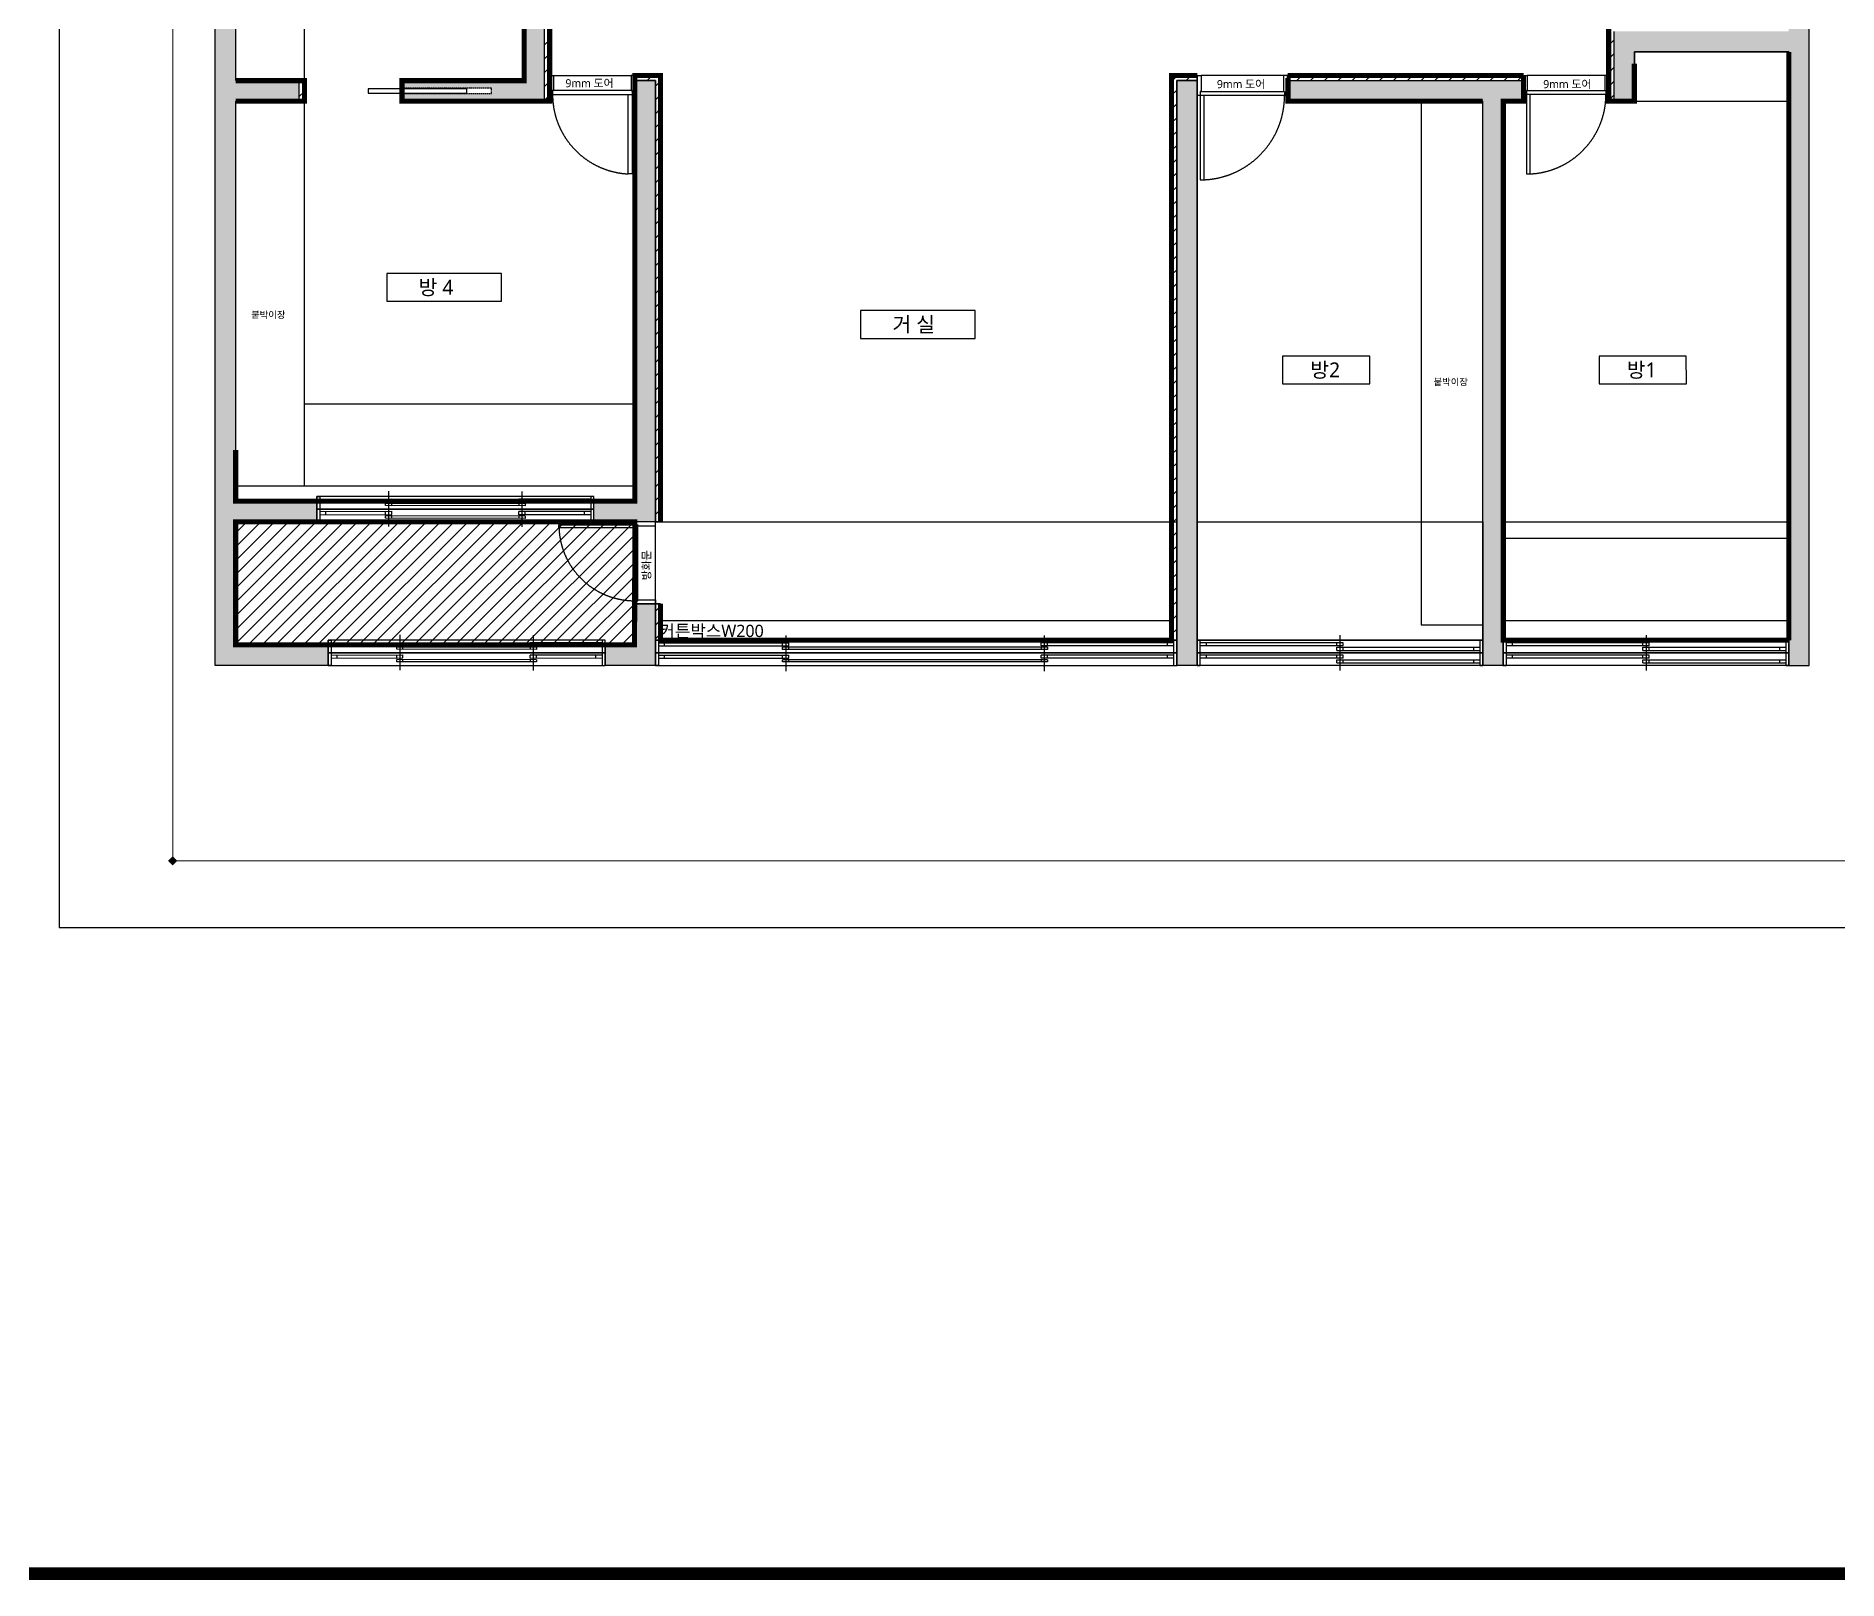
# Model space of a CAD drawing. Header units: millimetres. Extents: x 512 to 764439, y -71 to 559481.
# Drawn here: x 460805 to 478365, y 228146 to 243196 of the extents above; entities that cross this region are included whole.
import ezdxf

# ---------------------------------------------------------------- set-up
doc = ezdxf.new("R2010")
doc.units = ezdxf.units.MM
doc.header["$LTSCALE"] = 50
for name, pattern in [('ACAD_ISO04W100', [30, 24, -3, 0, -3]), ('DASHDOT', [1, 0.5, -0.25, 0, -0.25]), ('DASHED', [0.75, 0.5, -0.25]), ('HIDDEN', [0.375, 0.25, -0.125])]:
    doc.linetypes.add(name, pattern=pattern)
for name, color, linetype in [('#DOOR', 4, 'Continuous'), ('#TEXT', 7, 'Continuous'), ('#WIN', 4, 'Continuous'), ('#건축벽체_CON', 2, 'Continuous'), ('#목공', 124, 'Continuous'), ('.', 8, 'Continuous'), ('04.FUR.기성가구', 252, 'DASHED'), ('16.마감표기도', 7, 'Continuous'), ('_0', 7, 'Continuous'), ('fur', 6, 'Continuous'), ('목공', 124, 'Continuous')]:
    doc.layers.add(name, color=color, linetype=linetype)
doc.styles.add('맑은 고딕', font='malgun.ttf')

# ---------------------------------------------------------------- blocks, each defined once
blk = doc.blocks.new('DFDSF')
at = {"layer": '.', "ltscale": 2, "transparency": 33554559}
h = blk.add_hatch(color=8, dxfattribs=at)
h.dxf.hatch_style = 1
h.paths.add_polyline_path([(338341, 81981), (336641, 81981), (336641, 81781), (337741, 81781), (337741, 80281), (336886, 80281), (336886, 80081), (337741, 80081), (337741, 75921), (337281, 75921), (337281, 75721), (337941, 75721), (337941, 76011), (338391, 76011), (338391, 76058), (338391, 76211), (337941, 76211), (337941, 80081), (338341, 80081)])
h.paths.add_polyline_path([(338141, 80881), (337941, 80881), (337941, 81781), (338141, 81781)], flags=16)
h.paths.add_polyline_path([(338141, 80681), (338141, 80281), (337941, 80281), (337941, 80681)], flags=16)
h.paths.add_polyline_path([(339996, 80204), (339796, 80204), (339796, 80081), (339796, 78761), (339996, 78761)])
h.paths.add_polyline_path([(331166, 70151), (330766, 70151), (330766, 69951), (331366, 69951), (331366, 74251), (331166, 74251), (331166, 74056)])
h.paths.add_polyline_path([(336201, 78533), (336201, 79214), (335787, 79214), (335787, 78533)], flags=9)
h.paths.add_polyline_path([(333543, 77830), (334224, 77830), (334224, 78243), (333543, 78243)], flags=9)
h.paths.add_polyline_path([(337704, 74503), (337704, 75184), (337290, 75184), (337290, 74503)], flags=9)
h.paths.add_polyline_path([(331162, 74503), (331162, 75184), (330748, 75184), (330748, 74503)], flags=9)
h.paths.add_polyline_path([(336261, 76774), (336261, 77267), (335847, 77267), (335847, 76774)], flags=9)
h.paths.add_polyline_path([(334914, 79384), (334914, 79877), (334500, 79877), (334500, 79384)], flags=9)
h.paths.add_polyline_path([(329012, 71740), (329489, 71740), (329489, 72022), (329012, 72022)], flags=9)
h.paths.add_polyline_path([(336401, 79956), (336699, 79956), (336699, 80078), (336401, 80078)], flags=9)
h.paths.add_polyline_path([(338695, 81081), (339421, 81081), (339421, 81298), (338695, 81298)], flags=9)
h.paths.add_polyline_path([(336821, 78057), (337363, 78057), (337363, 78178), (336821, 78178)], flags=25)
h.paths.add_polyline_path([(332574, 80086), (332574, 80473), (332452, 80473), (332452, 80086)], flags=9)
h.paths.add_polyline_path([(332682, 81037), (332682, 81617), (332452, 81617), (332452, 81037)], flags=9)
h.paths.add_polyline_path([(327280, 75624), (328006, 75624), (328006, 75841), (327280, 75841)], flags=9)
h.paths.add_polyline_path([(334863, 79512), (336052, 79512), (336052, 79767), (334863, 79767)], flags=9)
h.paths.add_polyline_path([(329177, 70569), (329756, 70569), (329756, 70805), (329177, 70805)], flags=9)
h.paths.add_polyline_path([(333508, 69234), (334696, 69234), (334696, 69489), (333508, 69489)], flags=9)
h.paths.add_polyline_path([(340817, 69234), (342005, 69234), (342005, 69489), (340817, 69489)], flags=9)
h.paths.add_polyline_path([(333635, 79165), (333999, 79165), (333999, 79348), (333635, 79348)], flags=9)
h.paths.add_polyline_path([(333963, 80091), (334586, 80091), (334586, 80240), (333963, 80240)], flags=9)
h.paths.add_polyline_path([(334061, 75437), (335408, 75437), (335408, 75620), (334061, 75620)], flags=9)
h.paths.add_polyline_path([(331367, 68773), (332548, 68773), (332548, 69009), (331367, 69009)], flags=9)
h.paths.add_polyline_path([(334774, 77719), (335344, 77719), (335344, 78004), (334774, 78004)], flags=9)
h.paths.add_polyline_path([(335954, 79875), (336321, 79875), (336321, 80024), (335954, 80024)], flags=9)
h.paths.add_polyline_path([(333461, 76854), (333765, 76854), (333765, 77007), (333461, 77007)], flags=9)
h.paths.add_polyline_path([(333091, 76543), (333395, 76543), (333395, 76695), (333091, 76695)], flags=9)
h.paths.add_polyline_path([(332970, 79053), (333101, 79053), (333101, 79206), (332970, 79206)], flags=9)
h.paths.add_polyline_path([(332884, 77770), (333188, 77770), (333188, 77923), (332884, 77923)], flags=9)
h.paths.add_polyline_path([(332837, 78524), (333231, 78524), (333231, 78677), (332837, 78677)], flags=9)
h.paths.add_polyline_path([(329027, 69208), (329839, 69208), (329839, 69493), (329027, 69493)], flags=9)
h.paths.add_polyline_path([(333408, 81269), (334220, 81269), (334220, 81554), (333408, 81554)], flags=9)
h.paths.add_polyline_path([(336707, 80756), (336707, 81151), (336538, 81151), (336538, 80756)], flags=9)
h.paths.add_polyline_path([(336760, 81122), (336760, 81408), (336590, 81408), (336590, 81122)], flags=9)
h.paths.add_polyline_path([(328332, 78371), (328332, 78766), (328163, 78766), (328163, 78371)], flags=9)
h.paths.add_polyline_path([(328385, 78736), (328385, 79023), (328215, 79023), (328215, 78736)], flags=9)
h.paths.add_polyline_path([(338932, 71243), (339327, 71243), (339327, 71395), (338932, 71395)], flags=9)
h.paths.add_polyline_path([(341435, 74226), (341829, 74226), (341829, 74379), (341435, 74379)], flags=9)
h.paths.add_polyline_path([(337702, 71297), (338109, 71297), (338109, 71578), (337702, 71578)], flags=9)
h.paths.add_polyline_path([(340786, 71297), (341193, 71297), (341193, 71578), (340786, 71578)], flags=9)
h.paths.add_polyline_path([(330938, 77966), (331345, 77966), (331345, 78247), (330938, 78247)], flags=9)
h.paths.add_polyline_path([(333628, 71737), (334198, 71737), (334198, 72022), (333628, 72022)], flags=9)
h.paths.add_polyline_path([(327958, 69262), (328352, 69262), (328352, 69415), (327958, 69415)], flags=9)
h.paths.add_polyline_path([(327410, 71898), (327804, 71898), (327804, 72051), (327410, 72051)], flags=9)
h.paths.add_polyline_path([(327435, 74896), (327829, 74896), (327829, 75049), (327435, 75049)], flags=9)
h.paths.add_polyline_path([(327441, 77324), (327757, 77324), (327757, 77477), (327441, 77477)], flags=9)
h.paths.add_polyline_path([(327479, 76543), (327783, 76543), (327783, 76695), (327479, 76695)], flags=9)
h.paths.add_polyline_path([(341178, 75772), (341178, 75148), (341330, 75148), (341330, 75772)], flags=9)
h.paths.add_polyline_path([(341234, 75866), (341234, 76261), (341064, 76261), (341064, 75866)], flags=9)
h.paths.add_polyline_path([(341287, 76231), (341287, 76518), (341116, 76518), (341116, 76231)], flags=9)
h.paths.add_polyline_path([(339404, 77086), (339404, 77481), (339235, 77481), (339235, 77086)], flags=9)
h.paths.add_polyline_path([(339456, 77438), (339456, 77723), (339290, 77723), (339290, 77438)], flags=9)
h.paths.add_polyline_path([(328180, 78337), (328180, 77751), (328331, 77751), (328331, 78337)], flags=9)
h.paths.add_polyline_path([(338415, 77090), (339135, 77090), (339135, 77242), (338415, 77242)], flags=9)
h.paths.add_polyline_path([(338683, 77497), (338987, 77497), (338987, 77649), (338683, 77649)], flags=9)
h.paths.add_polyline_path([(340029, 76680), (340333, 76680), (340333, 76833), (340029, 76833)], flags=9)
h.paths.add_polyline_path([(338381, 78083), (339011, 78083), (339011, 78236), (338381, 78236)], flags=9)
h.paths.add_polyline_path([(338415, 79236), (339135, 79236), (339135, 79389), (338415, 79389)], flags=9)
h.paths.add_polyline_path([(327246, 80105), (327559, 80105), (327559, 80280), (327246, 80280)], flags=9)
h.paths.add_polyline_path([(327266, 79299), (327538, 79299), (327538, 79477), (327266, 79477)], flags=9)
h.paths.add_polyline_path([(342110, 76479), (342424, 76479), (342424, 76655), (342110, 76655)], flags=9)
h = blk.add_hatch(color=8, dxfattribs=at)
h.dxf.hatch_style = 1
h.paths.add_polyline_path([(335386, 80281), (334311, 80281), (334311, 79371), (334181, 79371), (334181, 79171), (334511, 79171), (334511, 80081), (335386, 80081)])
h.paths.add_polyline_path([(333191, 81981), (331741, 81981), (331741, 79171), (332461, 79171), (332461, 75701), (333331, 75701), (333331, 75901), (332671, 75901), (332671, 79171), (333331, 79171), (333331, 79371), (331941, 79371), (331941, 81781), (333191, 81781), (333191, 81859), (333191, 81859)])
h.paths.add_polyline_path([(331581, 75901), (329778, 75901), (329778, 76561), (329578, 76561), (329578, 75701), (330086, 75701), (330086, 74251), (328896, 74251), (328896, 74177), (329769, 74177), (329769, 74125), (328896, 74125), (328896, 74051), (330286, 74051), (330286, 75701), (331581, 75701)])
h.paths.add_polyline_path([(333963, 80091), (334586, 80091), (334586, 80240), (333963, 80240)], flags=9)
h = blk.add_hatch(color=8, dxfattribs=at)
h.dxf.hatch_style = 1
h.paths.add_polyline_path([(336646, 74251), (336446, 74251), (336446, 68796), (336446, 68796), (336446, 68674), (336446, 68674), (336446, 68551), (336646, 68551), (336646, 68674), (336646, 68796)])
h.paths.add_polyline_path([(333338, 69144), (333338, 69636), (332924, 69636), (332924, 69144)], flags=9)
h.paths.add_polyline_path([(329012, 71740), (329489, 71740), (329489, 72022), (329012, 72022)], flags=9)
h.paths.add_polyline_path([(336401, 79956), (336699, 79956), (336699, 80078), (336401, 80078)], flags=9)
h.paths.add_polyline_path([(338695, 81081), (339421, 81081), (339421, 81298), (338695, 81298)], flags=9)
h.paths.add_polyline_path([(336821, 78057), (337363, 78057), (337363, 78178), (336821, 78178)], flags=9)
h.paths.add_polyline_path([(332574, 80086), (332574, 80473), (332452, 80473), (332452, 80086)], flags=9)
h.paths.add_polyline_path([(332682, 81037), (332682, 81617), (332452, 81617), (332452, 81037)], flags=9)
h.paths.add_polyline_path([(327280, 75624), (328006, 75624), (328006, 75841), (327280, 75841)], flags=9)
h.paths.add_polyline_path([(334863, 79512), (336052, 79512), (336052, 79767), (334863, 79767)], flags=9)
h.paths.add_polyline_path([(329177, 70569), (329756, 70569), (329756, 70805), (329177, 70805)], flags=9)
h.paths.add_polyline_path([(333508, 69234), (334696, 69234), (334696, 69489), (333508, 69489)], flags=9)
h.paths.add_polyline_path([(340376, 69234), (341564, 69234), (341564, 69489), (340376, 69489)], flags=9)
h.paths.add_polyline_path([(333635, 79165), (333999, 79165), (333999, 79348), (333635, 79348)], flags=9)
h.paths.add_polyline_path([(333963, 80091), (334586, 80091), (334586, 80240), (333963, 80240)], flags=9)
h.paths.add_polyline_path([(334061, 75437), (335408, 75437), (335408, 75620), (334061, 75620)], flags=9)
h.paths.add_polyline_path([(331367, 68773), (332548, 68773), (332548, 69009), (331367, 69009)], flags=9)
h.paths.add_polyline_path([(334774, 77719), (335344, 77719), (335344, 78004), (334774, 78004)], flags=9)
h.paths.add_polyline_path([(335954, 79875), (336321, 79875), (336321, 80024), (335954, 80024)], flags=9)
h.paths.add_polyline_path([(333461, 76854), (333765, 76854), (333765, 77007), (333461, 77007)], flags=9)
h.paths.add_polyline_path([(333091, 76543), (333395, 76543), (333395, 76695), (333091, 76695)], flags=9)
h.paths.add_polyline_path([(332970, 79053), (333101, 79053), (333101, 79206), (332970, 79206)], flags=9)
h.paths.add_polyline_path([(332884, 77770), (333188, 77770), (333188, 77923), (332884, 77923)], flags=9)
h.paths.add_polyline_path([(332837, 78524), (333231, 78524), (333231, 78677), (332837, 78677)], flags=9)
h.paths.add_polyline_path([(329027, 69208), (329839, 69208), (329839, 69493), (329027, 69493)], flags=9)
h.paths.add_polyline_path([(333408, 81269), (334220, 81269), (334220, 81554), (333408, 81554)], flags=9)
h.paths.add_polyline_path([(336707, 80756), (336707, 81151), (336538, 81151), (336538, 80756)], flags=9)
h.paths.add_polyline_path([(336760, 81122), (336760, 81408), (336590, 81408), (336590, 81122)], flags=9)
h.paths.add_polyline_path([(328332, 78371), (328332, 78766), (328163, 78766), (328163, 78371)], flags=9)
h.paths.add_polyline_path([(328385, 78736), (328385, 79023), (328215, 79023), (328215, 78736)], flags=9)
h.paths.add_polyline_path([(338932, 71243), (339327, 71243), (339327, 71395), (338932, 71395)], flags=9)
h.paths.add_polyline_path([(341435, 74226), (341829, 74226), (341829, 74379), (341435, 74379)], flags=9)
h.paths.add_polyline_path([(337702, 71297), (338109, 71297), (338109, 71578), (337702, 71578)], flags=9)
h.paths.add_polyline_path([(340786, 71297), (341193, 71297), (341193, 71578), (340786, 71578)], flags=9)
h.paths.add_polyline_path([(330938, 77966), (331345, 77966), (331345, 78247), (330938, 78247)], flags=9)
h.paths.add_polyline_path([(333628, 71737), (334198, 71737), (334198, 72022), (333628, 72022)], flags=9)
h.paths.add_polyline_path([(327958, 69262), (328352, 69262), (328352, 69415), (327958, 69415)], flags=9)
h.paths.add_polyline_path([(327410, 71898), (327804, 71898), (327804, 72051), (327410, 72051)], flags=9)
h.paths.add_polyline_path([(327435, 74896), (327829, 74896), (327829, 75049), (327435, 75049)], flags=9)
h.paths.add_polyline_path([(327441, 77324), (327757, 77324), (327757, 77477), (327441, 77477)], flags=9)
h.paths.add_polyline_path([(327479, 76543), (327783, 76543), (327783, 76695), (327479, 76695)], flags=9)
h.paths.add_polyline_path([(341178, 75772), (341178, 75148), (341330, 75148), (341330, 75772)], flags=9)
h.paths.add_polyline_path([(341234, 75866), (341234, 76261), (341064, 76261), (341064, 75866)], flags=9)
h.paths.add_polyline_path([(341287, 76231), (341287, 76518), (341116, 76518), (341116, 76231)], flags=9)
h.paths.add_polyline_path([(339404, 77086), (339404, 77481), (339235, 77481), (339235, 77086)], flags=9)
h.paths.add_polyline_path([(339456, 77438), (339456, 77723), (339290, 77723), (339290, 77438)], flags=9)
h.paths.add_polyline_path([(328180, 78337), (328180, 77751), (328331, 77751), (328331, 78337)], flags=9)
h.paths.add_polyline_path([(338415, 77090), (339135, 77090), (339135, 77242), (338415, 77242)], flags=9)
h.paths.add_polyline_path([(338683, 77497), (338987, 77497), (338987, 77649), (338683, 77649)], flags=9)
h.paths.add_polyline_path([(340029, 76680), (340333, 76680), (340333, 76833), (340029, 76833)], flags=9)
h.paths.add_polyline_path([(338381, 78083), (339011, 78083), (339011, 78236), (338381, 78236)], flags=9)
h.paths.add_polyline_path([(338415, 79236), (339135, 79236), (339135, 79389), (338415, 79389)], flags=9)
h.paths.add_polyline_path([(327246, 80105), (327559, 80105), (327559, 80280), (327246, 80280)], flags=9)
h.paths.add_polyline_path([(327266, 79299), (327538, 79299), (327538, 79477), (327266, 79477)], flags=9)
h.paths.add_polyline_path([(342110, 76479), (342424, 76479), (342424, 76655), (342110, 76655)], flags=9)
h = blk.add_hatch(color=8, dxfattribs=at)
h.dxf.hatch_style = 1
h.paths.add_polyline_path([(327276, 77641), (327276, 78746), (327726, 78746), (327726, 80386), (327816, 80386), (327816, 80586), (327076, 80586), (327076, 68551), (328176, 68551), (328176, 68751), (327276, 68751), (327276, 69951), (328066, 69951), (328066, 70151), (327276, 70151), (327276, 74051), (327896, 74051), (327896, 74251), (327276, 74251), (327276, 77441), (327826, 77441), (327826, 77641)])
h.paths.add_polyline_path([(327276, 78946), (327276, 79796), (327526, 79796), (327526, 78946)], flags=16)
h.paths.add_polyline_path([(327276, 79996), (327276, 80386), (327526, 80386), (327526, 79996)], flags=16)
h.paths.add_polyline_path([(327246, 80105), (327559, 80105), (327559, 80280), (327246, 80280)], flags=24)
h.paths.add_polyline_path([(327266, 79299), (327538, 79299), (327538, 79477), (327266, 79477)], flags=24)
h = blk.add_hatch(color=8, dxfattribs=at)
h.dxf.hatch_style = 1
h.paths.add_polyline_path([(340506, 76211), (339796, 76211), (339796, 76011), (340706, 76011), (340706, 75421), (340771, 75421), (340906, 75421), (340906, 77261), (341911, 77261), (341911, 76241), (342411, 76241), (342411, 74731), (340706, 74731), (340706, 74051), (340906, 74051), (340906, 74531), (342411, 74531), (342411, 68551), (342611, 68551), (342611, 76891), (342111, 76891), (342111, 77461), (339796, 77461), (339796, 77261), (340506, 77261)])
h.paths.add_polyline_path([(342111, 76441), (342111, 76691), (342411, 76691), (342411, 76441)], flags=16)
h.paths.add_polyline_path([(342110, 76479), (342424, 76479), (342424, 76655), (342110, 76655)], flags=24)
h = blk.add_hatch(color=8, dxfattribs=at)
h.dxf.hatch_style = 1
h.paths.add_polyline_path([(337526, 74251), (337526, 74106), (337526, 74051), (339429, 74051), (339429, 68551), (339629, 68551), (339629, 74051), (339826, 74051), (339826, 74251)])
h = blk.add_hatch(color=8, dxfattribs=at)
h.dxf.hatch_style = 1
h.paths.add_polyline_path([(331366, 68551), (331366, 69151), (331166, 69151), (331166, 68751), (330876, 68751), (330876, 68674), (330876, 68551)])
at = {"layer": '#DOOR', "color": 8}
for p, q in [((330336, 74117), (330336, 74301)), ((330336, 74301), (330373, 74301)), ((330373, 74301), (330373, 74154)), ((330373, 74301), (331129, 74301)), ((331129, 74301), (331129, 74154)), ((331166, 74301), (331129, 74301)), ((331166, 74117), (331166, 74301)), ((336646, 74106), (336646, 74301)), ((336646, 74301), (336685, 74301)), ((336685, 74301), (336685, 74145)), ((337487, 74301), (336685, 74301)), ((337487, 74301), (337487, 74145)), ((337526, 74301), (337487, 74301)), ((337526, 74106), (337526, 74301)), ((339826, 74117), (339826, 74301)), ((339826, 74301), (339863, 74301)), ((339863, 74301), (339863, 74154)), ((340619, 74301), (339863, 74301)), ((340619, 74301), (340619, 74154)), ((340656, 74301), (340619, 74301)), ((340656, 74117), (340656, 74301)), ((329527, 74172), (328567, 74172)), ((328567, 74172), (328567, 74130)), ((328567, 74130), (329527, 74130)), ((329527, 74130), (329527, 74172)), ((330364, 74117), (330336, 74117)), ((330373, 74154), (330364, 74154)), ((330364, 74154), (330364, 74117)), ((330364, 74116), (331102, 74117)), ((331129, 74154), (330373, 74154)), ((331102, 73342), (331102, 74117)), ((331102, 74117), (331139, 74117)), ((331129, 74154), (331139, 74154)), ((331139, 74154), (331139, 74117)), ((331139, 74117), (331166, 74117)), ((331139, 74117), (331139, 73342)), ((336676, 74106), (336646, 74106)), ((336685, 74145), (336676, 74145)), ((336676, 74145), (336676, 74106)), ((336715, 74106), (336676, 74106)), ((336676, 74106), (336676, 73284)), ((336685, 74145), (337487, 74145)), ((336715, 73284), (336715, 74106)), ((337497, 74105), (336715, 74106)), ((337487, 74145), (337497, 74145)), ((337497, 74145), (337497, 74106)), ((337497, 74106), (337526, 74106)), ((339854, 74117), (339826, 74117)), ((339863, 74154), (339854, 74154)), ((339854, 74154), (339854, 74117)), ((339891, 74117), (339854, 74117)), ((339854, 74117), (339854, 73342)), ((339863, 74154), (340619, 74154)), ((339891, 73342), (339891, 74117)), ((340629, 74116), (339891, 74117)), ((340619, 74154), (340629, 74154)), ((340629, 74154), (340629, 74117)), ((340629, 74117), (340656, 74117)), ((331139, 73342), (331102, 73342)), ((336676, 73284), (336715, 73284)), ((339854, 73342), (339891, 73342)), ((330426, 69921), (331196, 69921)), ((330426, 69891), (330426, 69921)), ((331166, 69891), (330426, 69891)), ((331366, 69951), (331166, 69951)), ((331166, 69951), (331166, 69891)), ((331166, 69181), (331166, 69921)), ((331196, 69921), (331196, 69911)), ((331196, 69911), (331366, 69911)), ((331196, 69191), (331196, 69911)), ((331366, 69911), (331366, 69951)), ((331366, 69191), (331366, 69911)), ((331196, 69181), (331196, 69191)), ((331196, 69191), (331366, 69191)), ((331366, 69191), (331366, 69151)), ((331166, 69151), (331166, 69181)), ((331166, 69181), (331196, 69181)), ((331366, 69151), (331166, 69151))]:
    blk.add_line(p, q, dxfattribs=at)
at = {"layer": '#DOOR', "color": 8, "linetype": 'HIDDEN'}
for p, q in [((329769, 74177), (328896, 74177)), ((328896, 74125), (329769, 74125)), ((329769, 74125), (329769, 74177))]:
    blk.add_line(p, q, dxfattribs=at)
at = {"layer": '#DOOR', "color": 8, "linetype": 'DASHDOT', "ltscale": 70}
for centre, radius, start, end in [((331139, 74116), 775, 179.935, 267.2706), ((336676, 74105), 821, 272.7294, 0.065), ((339854, 74116), 775, 272.7294, 0.065)]:
    blk.add_arc(centre, radius, start, end, dxfattribs=at)
at = {"layer": '#DOOR', "color": 8, "linetype": 'ACAD_ISO04W100', "ltscale": 3}
blk.add_arc((331163, 69918), 737, 179.7452, 270.2548, dxfattribs=at)
at = {"layer": '#TEXT', "color": 8}
for p, q in [((329759, 72372), (328748, 72372)), ((328748, 72372), (328748, 72100)), ((328748, 72100), (329759, 72100)), ((334483, 72010), (333365, 72010)), ((333365, 72010), (333365, 71738)), ((334483, 71738), (334483, 72010)), ((333365, 71738), (334483, 71738))]:
    blk.add_line(p, q, dxfattribs=at)
at = {"layer": '#WIN', "color": 8}
for p, q in [((328766, 70249), (328766, 70027)), ((330066, 70246), (330066, 70024)), ((330766, 70196), (328066, 70196)), ((328066, 70196), (328066, 70074)), ((328066, 70074), (328066, 70196)), ((328066, 70196), (328096, 70196)), ((330766, 70074), (328066, 70074)), ((328066, 70074), (328066, 69951)), ((328066, 69951), (328066, 70074)), ((328066, 70074), (328096, 70074)), ((328066, 70074), (330766, 70074)), ((328096, 70074), (328066, 70074)), ((328096, 70196), (328096, 70074)), ((328096, 70172), (328796, 70175)), ((328096, 70142), (328796, 70145)), ((328096, 70074), (328096, 69951)), ((328156, 70142), (328156, 70172)), ((328736, 70145), (328736, 70175)), ((330096, 70127), (328736, 70130)), ((328736, 70109), (328736, 70130)), ((330096, 70106), (328736, 70109)), ((328766, 70127), (328766, 69904)), ((328796, 70145), (328796, 70175)), ((328796, 70109), (328796, 70130)), ((330736, 70172), (330036, 70172)), ((330036, 70142), (330036, 70172)), ((330736, 70142), (330036, 70141)), ((330036, 70127), (330036, 70106)), ((330066, 70124), (330066, 69901)), ((330096, 70142), (330096, 70172)), ((330096, 70127), (330096, 70106)), ((330676, 70142), (330676, 70172)), ((330766, 70196), (330736, 70196)), ((330736, 70196), (330736, 70074)), ((330766, 70074), (330736, 70074)), ((330736, 70074), (330736, 69951)), ((330736, 70074), (330766, 70074)), ((330766, 70074), (330766, 70196)), ((330766, 70074), (330766, 70196)), ((330766, 69951), (330766, 70074)), ((330766, 69951), (330766, 70074)), ((328066, 69951), (330766, 69951)), ((328096, 69951), (328066, 69951)), ((328096, 70050), (328796, 70053)), ((328096, 70020), (328796, 70023)), ((328156, 70020), (328156, 70050)), ((328736, 70023), (328736, 70053)), ((330096, 70005), (328736, 70008)), ((328736, 69987), (328736, 70008)), ((330096, 69984), (328736, 69987)), ((328796, 70023), (328796, 70053)), ((328796, 69987), (328796, 70008)), ((330736, 70050), (330036, 70050)), ((330036, 70020), (330036, 70050)), ((330736, 70020), (330036, 70018)), ((330036, 70005), (330036, 69984)), ((330096, 70020), (330096, 70050)), ((330096, 70005), (330096, 69984)), ((330676, 70020), (330676, 70050)), ((330736, 69951), (330766, 69951)), ((328876, 68849), (328876, 68627)), ((330176, 68846), (330176, 68624)), ((332636, 68841), (332636, 68619)), ((335156, 68841), (335156, 68619)), ((338037, 68846), (338037, 68624)), ((341020, 68846), (341020, 68624)), ((330876, 68796), (328176, 68796)), ((328176, 68796), (328176, 68674)), ((328176, 68674), (328176, 68796)), ((328176, 68796), (328206, 68796)), ((330876, 68674), (328176, 68674)), ((328176, 68674), (328176, 68551)), ((328176, 68551), (328176, 68674)), ((328176, 68674), (328206, 68674)), ((328176, 68674), (330876, 68674)), ((328206, 68674), (328176, 68674)), ((328206, 68796), (328206, 68674)), ((328206, 68772), (328906, 68775)), ((328206, 68742), (328906, 68745)), ((328206, 68674), (328206, 68551)), ((328266, 68742), (328266, 68772)), ((328846, 68745), (328846, 68775)), ((330206, 68727), (328846, 68730)), ((328846, 68709), (328846, 68730)), ((330206, 68706), (328846, 68709)), ((328876, 68727), (328876, 68504)), ((328906, 68745), (328906, 68775)), ((328906, 68709), (328906, 68730)), ((330846, 68772), (330146, 68772)), ((330146, 68742), (330146, 68772)), ((330846, 68742), (330146, 68741)), ((330146, 68727), (330146, 68706)), ((330176, 68724), (330176, 68501)), ((330206, 68742), (330206, 68772)), ((330206, 68727), (330206, 68706)), ((330786, 68742), (330786, 68772)), ((330876, 68796), (330846, 68796)), ((330846, 68796), (330846, 68674)), ((330876, 68674), (330846, 68674)), ((330846, 68674), (330846, 68551)), ((330846, 68674), (330876, 68674)), ((330876, 68674), (330876, 68796)), ((330876, 68674), (330876, 68796)), ((330876, 68551), (330876, 68674)), ((330876, 68551), (330876, 68674)), ((336446, 68796), (331366, 68796)), ((331366, 68796), (331366, 68674)), ((331366, 68674), (331366, 68796)), ((331366, 68796), (331396, 68796)), ((336446, 68674), (331366, 68674)), ((331366, 68674), (331366, 68551)), ((331366, 68551), (331366, 68674)), ((331366, 68674), (331396, 68674)), ((331366, 68674), (336446, 68674)), ((331396, 68674), (331366, 68674)), ((331396, 68796), (331396, 68674)), ((331396, 68772), (332666, 68772)), ((331396, 68742), (332666, 68742)), ((331396, 68674), (331396, 68551)), ((331456, 68742), (331456, 68772)), ((332606, 68742), (332606, 68772)), ((335186, 68727), (332606, 68727)), ((332606, 68706), (332606, 68727)), ((335186, 68706), (332606, 68706)), ((332636, 68719), (332636, 68496)), ((332666, 68742), (332666, 68772)), ((332666, 68706), (332666, 68727)), ((336416, 68772), (335126, 68772)), ((335126, 68742), (335126, 68772)), ((336416, 68742), (335126, 68742)), ((335126, 68727), (335126, 68706)), ((335156, 68719), (335156, 68496)), ((335186, 68742), (335186, 68772)), ((335186, 68727), (335186, 68706)), ((336356, 68742), (336356, 68772)), ((336446, 68796), (336416, 68796)), ((336416, 68796), (336416, 68674)), ((336446, 68674), (336416, 68674)), ((336416, 68674), (336416, 68551)), ((336416, 68674), (336446, 68674)), ((336446, 68674), (336446, 68796)), ((336446, 68674), (336446, 68796)), ((336446, 68551), (336446, 68674)), ((336446, 68551), (336446, 68674)), ((336646, 68796), (339429, 68796)), ((336646, 68674), (336646, 68796)), ((336676, 68796), (336646, 68796)), ((336646, 68796), (336646, 68674)), ((336646, 68674), (339429, 68674)), ((336646, 68551), (336646, 68674)), ((336676, 68674), (336646, 68674)), ((336646, 68674), (336646, 68551)), ((339429, 68674), (336646, 68674)), ((336646, 68674), (336676, 68674)), ((336676, 68674), (336676, 68796)), ((338067, 68772), (336676, 68772)), ((338067, 68742), (336676, 68742)), ((336676, 68551), (336676, 68674)), ((336736, 68742), (336736, 68772)), ((338007, 68742), (338007, 68772)), ((338007, 68697), (338007, 68727)), ((338007, 68727), (339399, 68727)), ((338007, 68697), (339399, 68697)), ((338037, 68724), (338037, 68501)), ((338067, 68742), (338067, 68772)), ((338067, 68697), (338067, 68727)), ((339339, 68727), (339339, 68697)), ((339429, 68796), (339399, 68796)), ((339399, 68796), (339399, 68674)), ((339429, 68674), (339399, 68674)), ((339399, 68674), (339399, 68551)), ((339399, 68674), (339429, 68674)), ((339429, 68796), (339429, 68674)), ((339429, 68674), (339429, 68796)), ((339429, 68674), (339429, 68551)), ((339429, 68551), (339429, 68674)), ((339629, 68796), (342411, 68796)), ((339629, 68674), (339629, 68796)), ((339659, 68796), (339629, 68796)), ((339629, 68796), (339629, 68674)), ((339629, 68674), (342411, 68674)), ((339629, 68551), (339629, 68674)), ((339659, 68674), (339629, 68674)), ((339629, 68674), (339629, 68551)), ((342411, 68674), (339629, 68674)), ((339629, 68674), (339659, 68674)), ((339659, 68674), (339659, 68796)), ((341050, 68772), (339659, 68772)), ((341050, 68742), (339659, 68742)), ((339659, 68551), (339659, 68674)), ((339719, 68742), (339719, 68772)), ((340990, 68742), (340990, 68772)), ((340990, 68697), (340990, 68727)), ((340990, 68727), (342381, 68727)), ((340990, 68697), (342381, 68697)), ((341020, 68724), (341020, 68501)), ((341050, 68742), (341050, 68772)), ((341050, 68697), (341050, 68727)), ((342321, 68727), (342321, 68697)), ((342411, 68796), (342381, 68796)), ((342381, 68796), (342381, 68674)), ((342411, 68674), (342381, 68674)), ((342381, 68674), (342381, 68551)), ((342381, 68674), (342411, 68674)), ((342411, 68796), (342411, 68674)), ((342411, 68674), (342411, 68796)), ((342411, 68674), (342411, 68551)), ((342411, 68551), (342411, 68674)), ((328176, 68551), (330876, 68551)), ((328206, 68551), (328176, 68551)), ((328206, 68650), (328906, 68653)), ((328206, 68620), (328906, 68623)), ((328266, 68620), (328266, 68650)), ((328846, 68623), (328846, 68653)), ((330206, 68605), (328846, 68608)), ((328846, 68587), (328846, 68608)), ((330206, 68584), (328846, 68587)), ((328906, 68623), (328906, 68653)), ((328906, 68587), (328906, 68608)), ((330846, 68650), (330146, 68650)), ((330146, 68620), (330146, 68650)), ((330846, 68620), (330146, 68618)), ((330146, 68605), (330146, 68584)), ((330206, 68620), (330206, 68650)), ((330206, 68605), (330206, 68584)), ((330786, 68620), (330786, 68650)), ((330846, 68551), (330876, 68551)), ((331366, 68551), (336446, 68551)), ((331396, 68551), (331366, 68551)), ((331396, 68650), (332666, 68650)), ((331396, 68620), (332666, 68620)), ((331456, 68620), (331456, 68650)), ((332606, 68620), (332606, 68650)), ((335186, 68605), (332606, 68605)), ((332606, 68584), (332606, 68605)), ((335186, 68584), (332606, 68584)), ((332666, 68620), (332666, 68650)), ((332666, 68584), (332666, 68605)), ((336416, 68650), (335126, 68650)), ((335126, 68620), (335126, 68650)), ((336416, 68620), (335126, 68620)), ((335126, 68605), (335126, 68584)), ((335186, 68620), (335186, 68650)), ((335186, 68605), (335186, 68584)), ((336356, 68620), (336356, 68650)), ((336416, 68551), (336446, 68551)), ((339429, 68551), (336646, 68551)), ((336646, 68551), (336676, 68551)), ((338067, 68650), (336676, 68650)), ((338067, 68620), (336676, 68620)), ((336736, 68620), (336736, 68650)), ((338007, 68620), (338007, 68650)), ((338007, 68575), (338007, 68605)), ((338007, 68605), (339399, 68605)), ((338007, 68575), (339399, 68575)), ((338067, 68620), (338067, 68650)), ((338067, 68575), (338067, 68605)), ((339339, 68605), (339339, 68575)), ((339399, 68551), (339429, 68551)), ((342411, 68551), (339629, 68551)), ((339629, 68551), (339659, 68551)), ((341050, 68650), (339659, 68650)), ((341050, 68620), (339659, 68620)), ((339719, 68620), (339719, 68650)), ((340990, 68620), (340990, 68650)), ((340990, 68575), (340990, 68605)), ((340990, 68605), (342381, 68605)), ((340990, 68575), (342381, 68575)), ((341050, 68620), (341050, 68650)), ((341050, 68575), (341050, 68605)), ((342321, 68605), (342321, 68575)), ((342381, 68551), (342411, 68551))]:
    blk.add_line(p, q, dxfattribs=at)
at = {"layer": '#건축벽체_CON', "color": 8, "ltscale": 2}
for p, q in [((327076, 68551), (327076, 80586)), ((327276, 74251), (327276, 77441)), ((342611, 68551), (342611, 76891)), ((330086, 74251), (330086, 75701)), ((330286, 74051), (330286, 75701)), ((340706, 74731), (340706, 74051)), ((340906, 74051), (340906, 74531)), ((340906, 74531), (342411, 74531)), ((342411, 74531), (342411, 68551)), ((327896, 74251), (327276, 74251)), ((327896, 74051), (327896, 74251)), ((328896, 74177), (328896, 74251)), ((328896, 74251), (330086, 74251)), ((328896, 74125), (328896, 74051)), ((331166, 70151), (331166, 74251)), ((331166, 74251), (331366, 74251)), ((331366, 74251), (331366, 69951)), ((336446, 68551), (336446, 74251)), ((336446, 74251), (336646, 74251)), ((336646, 74251), (336646, 68551)), ((337526, 74051), (337526, 74251)), ((337526, 74251), (339826, 74251)), ((339826, 74251), (339826, 74051)), ((327276, 70151), (327276, 74051)), ((327276, 74051), (327896, 74051)), ((328896, 74051), (330286, 74051)), ((339429, 74051), (337526, 74051)), ((339429, 68551), (339429, 74051)), ((339826, 74051), (339629, 74051)), ((339629, 74051), (339629, 68551)), ((340706, 74051), (340906, 74051)), ((328066, 70151), (327276, 70151)), ((328066, 69951), (328066, 70151)), ((330766, 69951), (330766, 70151)), ((330766, 70151), (331166, 70151)), ((327276, 68751), (327276, 69951)), ((327276, 69951), (328066, 69951)), ((331366, 69951), (330766, 69951)), ((331166, 69151), (331366, 69151)), ((331166, 69151), (331166, 68751)), ((331366, 69151), (331366, 68551)), ((328176, 68751), (327276, 68751)), ((328176, 68751), (328176, 68551)), ((331166, 68751), (330876, 68751)), ((330876, 68751), (330876, 68551)), ((328176, 68551), (327076, 68551)), ((331366, 68551), (330876, 68551)), ((336646, 68551), (336446, 68551)), ((339629, 68551), (339429, 68551)), ((342411, 68551), (342611, 68551))]:
    blk.add_line(p, q, dxfattribs=at)
at = {"layer": '#목공', "color": 8, "ltscale": 2}
for p, q in [((330336, 74051), (330336, 75451)), ((340656, 74301), (340656, 74731)), ((331166, 74251), (331166, 74301)), ((331166, 74301), (331416, 74301)), ((331166, 74251), (331166, 74301)), ((331166, 74301), (331416, 74301)), ((331416, 74301), (331416, 69951)), ((331416, 74301), (331416, 69951)), ((336396, 74301), (336396, 68796)), ((336396, 74301), (336646, 74301)), ((336396, 68796), (336396, 74301)), ((336396, 74301), (336646, 74301)), ((336646, 74251), (336646, 74301)), ((336646, 74301), (336646, 74251)), ((337526, 74301), (339826, 74301)), ((337526, 74251), (337526, 74301)), ((337526, 74301), (337526, 74251)), ((339826, 74301), (337526, 74301)), ((339826, 74251), (339826, 74301)), ((339826, 74251), (339826, 74301)), ((340656, 74301), (340656, 74251)), ((327896, 74251), (327946, 74251)), ((327946, 74251), (327946, 74051)), ((331366, 74251), (331166, 74251)), ((331366, 74251), (331166, 74251)), ((331366, 69951), (331366, 74251)), ((331366, 69951), (331366, 74251)), ((336446, 74251), (336446, 68551)), ((336446, 74251), (336646, 74251)), ((336446, 68796), (336446, 74251)), ((336446, 74251), (336646, 74251)), ((336646, 74251), (336446, 74251)), ((336446, 74251), (336446, 68796)), ((337526, 74251), (339826, 74251)), ((337526, 74251), (339826, 74251)), ((340656, 74251), (340656, 74051)), ((327896, 74051), (327946, 74051)), ((330286, 74051), (330336, 74051)), ((340706, 74051), (340656, 74051)), ((331416, 69951), (331366, 69951)), ((331416, 69951), (331366, 69951)), ((331366, 69151), (331416, 69151)), ((331416, 69151), (331366, 69151)), ((331366, 69151), (331366, 68796)), ((331416, 69151), (331416, 68796)), ((331416, 68796), (331416, 69151)), ((331416, 68796), (331366, 68796)), ((331366, 68796), (331416, 68796)), ((336396, 68796), (336446, 68796)), ((336446, 68796), (336396, 68796))]:
    blk.add_line(p, q, dxfattribs=at)
at = {"layer": '.', "color": 8, "linetype": 'Continuous', "ltscale": 2, "transparency": 33554559}
for p, q in [((330336, 74649), (330286, 74599)), ((340706, 74647), (340656, 74597)), ((330336, 74515), (330286, 74465)), ((340706, 74512), (340656, 74462)), ((330336, 74380), (330286, 74330)), ((331200, 74301), (331166, 74267)), ((331335, 74301), (331285, 74251)), ((336454, 74301), (336396, 74244)), ((336588, 74301), (336538, 74251)), ((337531, 74301), (337526, 74296)), ((337666, 74301), (337616, 74251)), ((337801, 74301), (337751, 74251)), ((337935, 74301), (337885, 74251)), ((338070, 74301), (338020, 74251)), ((338205, 74301), (338155, 74251)), ((338340, 74301), (338290, 74251)), ((338474, 74301), (338424, 74251)), ((338609, 74301), (338559, 74251)), ((338744, 74301), (338694, 74251)), ((338878, 74301), (338828, 74251)), ((339013, 74301), (338963, 74251)), ((339148, 74301), (339098, 74251)), ((339282, 74301), (339232, 74251)), ((339417, 74301), (339367, 74251)), ((339552, 74301), (339502, 74251)), ((339687, 74301), (339637, 74251)), ((339821, 74301), (339771, 74251)), ((340706, 74378), (340656, 74328)), ((327917, 74251), (327896, 74230)), ((327946, 74145), (327896, 74095)), ((330336, 74245), (330286, 74195)), ((330336, 74111), (330286, 74061)), ((331416, 74248), (331366, 74198)), ((331416, 74113), (331366, 74063)), ((336446, 74159), (336396, 74109)), ((340706, 74243), (340656, 74193)), ((340706, 74108), (340656, 74058)), ((331416, 73978), (331366, 73928)), ((336446, 74024), (336396, 73974)), ((331416, 73844), (331366, 73794)), ((336446, 73889), (336396, 73839)), ((336446, 73755), (336396, 73705)), ((331416, 73709), (331366, 73659)), ((336446, 73620), (336396, 73570)), ((331416, 73574), (331366, 73524)), ((331416, 73439), (331366, 73389)), ((336446, 73485), (336396, 73435)), ((331416, 73305), (331366, 73255)), ((336446, 73351), (336396, 73301)), ((331416, 73170), (331366, 73120)), ((336446, 73216), (336396, 73166)), ((336446, 73081), (336396, 73031)), ((331416, 73035), (331366, 72985)), ((331416, 72901), (331366, 72851)), ((336446, 72947), (336396, 72897)), ((331416, 72766), (331366, 72716)), ((336446, 72812), (336396, 72762)), ((331416, 72631), (331366, 72581)), ((336446, 72677), (336396, 72627)), ((336446, 72542), (336396, 72492)), ((331416, 72496), (331366, 72446)), ((331416, 72362), (331366, 72312)), ((336446, 72408), (336396, 72358)), ((331416, 72227), (331366, 72177)), ((336446, 72273), (336396, 72223)), ((331416, 72092), (331366, 72042)), ((336446, 72138), (336396, 72088)), ((336446, 72004), (336396, 71954)), ((331416, 71958), (331366, 71908)), ((331416, 71823), (331366, 71773)), ((336446, 71869), (336396, 71819)), ((331416, 71688), (331366, 71638)), ((336446, 71734), (336396, 71684)), ((331416, 71554), (331366, 71504)), ((336446, 71600), (336396, 71550)), ((331416, 71419), (331366, 71369)), ((336446, 71465), (336396, 71415)), ((336446, 71330), (336396, 71280)), ((331416, 71284), (331366, 71234)), ((331416, 71149), (331366, 71099)), ((336446, 71195), (336396, 71145)), ((331416, 71015), (331366, 70965)), ((336446, 71061), (336396, 71011)), ((331416, 70880), (331366, 70830)), ((336446, 70926), (336396, 70876)), ((336446, 70791), (336396, 70741)), ((331416, 70745), (331366, 70695)), ((331416, 70611), (331366, 70561)), ((336446, 70657), (336396, 70607)), ((331416, 70476), (331366, 70426)), ((336446, 70522), (336396, 70472)), ((331416, 70341), (331366, 70291)), ((336446, 70387), (336396, 70337)), ((336446, 70252), (336396, 70202)), ((331416, 70207), (331366, 70157)), ((331416, 70072), (331366, 70022)), ((336446, 70118), (336396, 70068)), ((336446, 69983), (336396, 69933)), ((336446, 69848), (336396, 69798)), ((336446, 69714), (336396, 69664)), ((336446, 69579), (336396, 69529)), ((336446, 69444), (336396, 69394)), ((336446, 69310), (336396, 69260)), ((331416, 69129), (331366, 69079)), ((336446, 69175), (336396, 69125)), ((336446, 69040), (336396, 68990)), ((331416, 68994), (331366, 68944)), ((331416, 68859), (331366, 68809)), ((336446, 68905), (336396, 68855))]:
    blk.add_line(p, q, dxfattribs=at)
at = {"color": 8, "transparency": 33554483}
for p, q in [((331366, 69951), (336396, 69951)), ((331366, 68796), (331366, 69951)), ((336396, 69951), (336396, 68796)), ((336646, 69951), (339429, 69951)), ((336646, 68796), (336646, 69951)), ((339429, 69951), (339429, 68796)), ((339629, 69951), (342411, 69951)), ((339629, 68796), (339629, 69951)), ((342411, 69951), (342411, 68796)), ((336396, 68796), (331366, 68796)), ((339429, 68796), (336646, 68796)), ((342411, 68796), (339629, 68796))]:
    blk.add_line(p, q, dxfattribs=at)
at = {"layer": '04.FUR.기성가구', "color": 8}
for p in [(331166, 72463), (331166, 70478)]:
    blk.add_line(p, (331166, 72003), dxfattribs=at)
at = {"layer": '_0', "color": 8, "extrusion": (0, 0, -1)}
for p, q in [((329866, 72372), (328748, 72372)), ((328748, 72372), (328748, 72100)), ((329866, 72100), (329866, 72372)), ((328748, 72100), (329866, 72100)), ((334483, 72010), (333365, 72010)), ((333365, 72010), (333365, 71738)), ((334483, 71738), (334483, 72010)), ((333365, 71738), (334483, 71738)), ((338328, 71566), (337478, 71566)), ((337478, 71566), (337478, 71294)), ((338329, 71294), (338328, 71566)), ((341412, 71566), (340562, 71566)), ((340562, 71566), (340562, 71294)), ((341413, 71294), (341412, 71566)), ((337478, 71294), (338329, 71294)), ((340562, 71294), (341413, 71294))]:
    blk.add_line(p, q, dxfattribs=at)
at = {"layer": '_0', "color": 8, "ltscale": 2}
for p, q in [((327966, 71101), (328878, 71101)), ((327966, 70301), (328878, 70301))]:
    blk.add_line(p, q, dxfattribs=at)
at = {"layer": 'fur', "color": 8, "ltscale": 2}
for p, q in [((327946, 74251), (327946, 77441)), ((342411, 74531), (340906, 74531)), ((340906, 74531), (340906, 74051)), ((342411, 74051), (342411, 74531)), ((327946, 70301), (327946, 74051)), ((339429, 74051), (338829, 74051)), ((338829, 74051), (338829, 68946)), ((339429, 68946), (339429, 74051)), ((340906, 74051), (342411, 74051)), ((327276, 70301), (327946, 70301)), ((338829, 68946), (339429, 68946))]:
    blk.add_line(p, q, dxfattribs=at)
at = {"layer": '목공', "color": 8, "ltscale": 2}
for p, q in [((327946, 71101), (331166, 71101)), ((327946, 70301), (331166, 70301)), ((331366, 69951), (336446, 69951)), ((339629, 69790), (342411, 69790)), ((331416, 68990), (336396, 68990)), ((339629, 68990), (342411, 68990))]:
    blk.add_line(p, q, dxfattribs=at)
at = {"layer": '#TEXT', "color": 8, "style": '맑은 고딕'}
for s, height, p in [('9mm 도어', 78, (330489, 74187)), ('9mm 도어', 78, (336838, 74178)), ('9mm 도어', 78, (340018, 74178)), ('방 4', 145, (329059, 72164)), ('붙박이장', 65, (327426, 71936)), ('거 실', 145, (333676, 71802)), ('방2', 145, (337749, 71359)), ('방1', 145, (340833, 71359)), ('붙박이장', 65, (338949, 71281)), ('커튼박스W200', 120, (331406, 68827))]:
    blk.add_text(s, height=height, dxfattribs=at).set_placement(p)
blk.add_text('방화문', height=78, rotation=90, dxfattribs=at).set_placement((331319, 69380))
blk = doc.blocks.new('1204design form 23ver')
at = {"lineweight": 30}
h = blk.add_hatch(color=256, dxfattribs=at)
h.dxf.hatch_style = 1
h.paths.add_polyline_path([(68547, -11622), (68491, -11679), (68547, -11735), (68604, -11679)])
blk.add_lwpolyline([(67187, -12479), (100787, -12479), (100787, 11281), (67187, 11281)], close=True)
at = {"lineweight": 20}
blk.add_lwpolyline([(68547, 10481), (99427, 10481), (99427, -11679), (68547, -11679)], close=True, dxfattribs=at)

msp = doc.modelspace()

# ---------------------------------------------------------------- hatches: boundary and pattern name
at = {"layer": '.', "ltscale": 2, "true_color": 0x939598, "transparency": 33554523}
h = msp.add_hatch(dxfattribs=at)
h.set_pattern_fill('ANSI31', color=252, scale=30)
h.set_pattern_definition([(45, (175883.39, 200821.45), (-67.35192, 67.35192), [])])
h.paths.add_polyline_path([(466640.77902638, 238461.5997455), (462750.77902638, 238461.5997455), (462750.77902638, 237261.5997455), (466637.20950141, 237261.5997455)])

# ---------------------------------------------------------------- linework, layer by layer
at = {"color": 32, "true_color": 0xcd6928, "const_width": 121.76646086}
msp.add_lwpolyline([(453482.33485129, 228206.94135412), (604117.7662628, 228206.94135412)], dxfattribs=at)
at = {"layer": '16.마감표기도', "color": 22, "true_color": 0xe6280f}
for points, const_width in [([(475240.77902638, 244611.5997455), (475240.77902638, 244471.5997455), (476130.77902638, 244471.5997455), (476130.77902638, 243931.5997455), (476130.77902638, 242811.5997455)], 50), ([(465053.0012486, 244211.5997455), (465560.77902638, 244211.5997455), (465560.77902638, 242761.5997455), (464370.77902638, 242761.5997455), (464370.77902638, 242561.5997455), (465810.77902638, 242561.5997455), (465810.77902638, 242811.5997455), (465810.77902638, 242811.5997455), (465810.77902638, 243961.5997455), (467055.77902638, 243961.5997455)], 50), ([(477885.77902638, 243041.59966837), (477885.77902638, 237306.5997455)], 50), ([(466890.77902638, 238461.5997455), (466890.77902638, 242811.5997455), (466640.77902638, 242811.5997455), (466640.77902638, 238661.5997455), (462750.77902638, 238661.5997455), (462750.77902638, 239159.49315518)], 50), ([(462750.77902638, 242761.5997455), (463420.77902638, 242761.5997455), (463420.77902638, 242561.5997455), (462750.77902638, 242561.5997455)], 50), ([(472120.77902638, 242811.5997455), (471870.77902638, 242811.5997455), (471870.77902638, 237306.59982264), (466890.77902638, 237306.59982264), (466890.77902638, 237661.5997455)], 50), ([(474903.27902638, 237306.59982264), (472120.77902638, 237306.5997455), (472120.77902638, 242811.5997455)], 15.36), ([(475300.77902638, 242811.5997455), (473000.77902638, 242811.5997455)], 50), ([(473000.77902638, 242811.5997455), (473005.88346493, 242811.5997455), (473005.88346493, 242561.5997455), (474903.27902638, 242561.5997455)], 50), ([(477885.77902638, 237306.59982264), (475103.27902638, 237306.59982264), (475103.27902638, 242561.5997455), (475300.77902638, 242561.5997455), (475300.77902638, 242811.5997455)], 50), ([(474903.27902638, 237306.59982264), (474903.27902638, 237621.25268761)], 15.36)]:
    msp.add_lwpolyline(points, dxfattribs=dict(at, const_width=const_width))
msp.add_lwpolyline([(476130.77902638, 242811.5997455, 50, 50, 0), (476130.77902638, 242568.89926155, 50, 50, 0), (476130.77902638, 242561.5997455, 50, 50, 0), (476380.77902638, 242561.5997455, 50, 50, 0), (476380.77902638, 242927.97609927, 0, 0, 0)], format="xyseb", dxfattribs=at)
at = {"layer": '16.마감표기도', "color": 152, "true_color": 0x2776bb, "const_width": 50}
msp.add_lwpolyline([(462750.77902638, 238461.5997455), (462750.77902638, 237261.5997455), (466637.20950141, 237261.5997455), (466640.77902638, 238461.5997455), (462750.77902638, 238461.5997455)], dxfattribs=at)

# ---------------------------------------------------------------- block references
at = {"xscale": 0.8125005846066201, "yscale": 0.8125005846066201, "zscale": 0.8125005846066201}
msp.add_blockref('1204design form 23ver', (406442.12673997, 244645.87096557), dxfattribs=at)
at = {"layer": '16.마감표기도', "color": 22, "true_color": 0xe6280f}
msp.add_blockref('DFDSF', (135474.53468767, 168510.52097607), dxfattribs=at)

doc.saveas('drawing.dxf')
